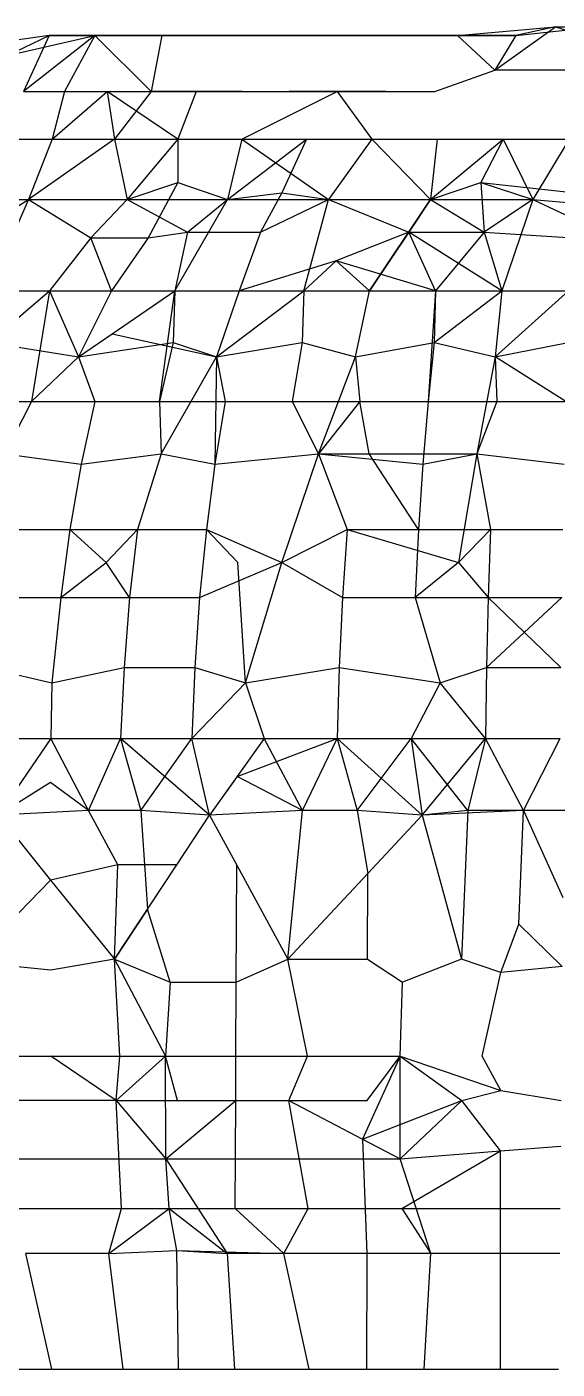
# Model space of a CAD drawing. Header units: inches. Extents: x 12 to 4610, y 7 to 3258.
# Drawn here: x 747.352 to 747.698, y 1694.392 to 1695.269 of the extents above; entities that cross this region are included whole.
import ezdxf

# ---------------------------------------------------------------- set-up
doc = ezdxf.new("R2010")
doc.units = ezdxf.units.IN
doc.header["$MEASUREMENT"] = 0

msp = doc.modelspace()

# ---------------------------------------------------------------- linework, layer by layer
for p, q in [((747.36641, 1695.26345), (747.31362, 1695.25567)), ((747.33919, 1695.25034), (747.36641, 1695.26345)), ((747.33919, 1695.25034), (747.39644, 1695.26345)), ((747.36641, 1695.26345), (747.34969, 1695.22669)), ((747.39644, 1695.26345), (747.34969, 1695.22669)), ((747.39644, 1695.26345), (747.36641, 1695.26345)), ((747.36641, 1695.26345), (747.44002, 1695.26345)), ((747.39644, 1695.26345), (747.3766, 1695.22669)), ((747.44002, 1695.26345), (747.39644, 1695.26345)), ((747.39644, 1695.26345), (747.43306, 1695.22669)), ((747.46639, 1695.26345), (747.39644, 1695.26345)), ((747.44002, 1695.26345), (747.43306, 1695.22669)), ((747.4955, 1695.26345), (747.44002, 1695.26345)), ((747.44002, 1695.26345), (747.46639, 1695.26345)), ((747.46639, 1695.26345), (747.52699, 1695.26345)), ((747.52699, 1695.26345), (747.4955, 1695.26345)), ((747.4955, 1695.26345), (747.56069, 1695.26345)), ((747.56069, 1695.26345), (747.52699, 1695.26345)), ((747.52699, 1695.26345), (747.59621, 1695.26345)), ((747.59621, 1695.26345), (747.56069, 1695.26345)), ((747.56069, 1695.26345), (747.6332, 1695.26345)), ((747.6332, 1695.26345), (747.59621, 1695.26345)), ((747.59621, 1695.26345), (747.67128, 1695.26345)), ((747.6332, 1695.26345), (747.69728, 1695.26902)), ((747.67128, 1695.26345), (747.6332, 1695.26345)), ((747.6332, 1695.26345), (747.65749, 1695.24065)), ((747.65749, 1695.24065), (747.69728, 1695.26902)), ((747.67128, 1695.26345), (747.65749, 1695.24065)), ((747.69728, 1695.26902), (747.67128, 1695.26345)), ((747.67128, 1695.26345), (747.72316, 1695.26902)), ((747.69728, 1695.26902), (747.72316, 1695.26902)), ((747.69728, 1695.26902), (747.74935, 1695.252)), ((747.61843, 1695.22669), (747.65749, 1695.24065)), ((747.71858, 1695.24065), (747.65749, 1695.24065)), ((747.34969, 1695.22669), (747.3766, 1695.22669)), ((747.36836, 1695.19553), (747.40444, 1695.22669)), ((747.3766, 1695.22669), (747.36836, 1695.19553)), ((747.3766, 1695.22669), (747.40444, 1695.22669)), ((747.40444, 1695.22669), (747.43306, 1695.22669)), ((747.40444, 1695.22669), (747.4092, 1695.19553)), ((747.45058, 1695.19553), (747.40444, 1695.22669)), ((747.43306, 1695.22669), (747.4092, 1695.19553)), ((747.43306, 1695.22669), (747.46248, 1695.22669)), ((747.49257, 1695.22669), (747.43306, 1695.22669)), ((747.46248, 1695.22669), (747.45058, 1695.19553)), ((747.46248, 1695.22669), (747.49257, 1695.22669)), ((747.49245, 1695.19553), (747.55458, 1695.22669)), ((747.49257, 1695.22669), (747.52333, 1695.22669)), ((747.52333, 1695.22669), (747.55458, 1695.22669)), ((747.58632, 1695.22669), (747.52333, 1695.22669)), ((747.55458, 1695.22669), (747.58632, 1695.22669)), ((747.55458, 1695.22669), (747.57723, 1695.19553)), ((747.58632, 1695.22669), (747.61843, 1695.22669)), ((747.32802, 1695.19553), (747.36836, 1695.19553)), ((747.36836, 1695.19553), (747.35292, 1695.15607)), ((747.4092, 1695.19553), (747.35292, 1695.15607)), ((747.36836, 1695.19553), (747.4092, 1695.19553)), ((747.4092, 1695.19553), (747.45058, 1695.19553)), ((747.4092, 1695.19553), (747.41756, 1695.15607)), ((747.45058, 1695.19553), (747.41756, 1695.15607)), ((747.45058, 1695.19553), (747.45052, 1695.16723)), ((747.45058, 1695.19553), (747.49245, 1695.19553)), ((747.48293, 1695.15607), (747.53462, 1695.19553)), ((747.49245, 1695.19553), (747.48293, 1695.15607)), ((747.49245, 1695.19553), (747.53462, 1695.19553)), ((747.49245, 1695.19553), (747.54897, 1695.15607)), ((747.53462, 1695.19553), (747.51857, 1695.16057)), ((747.53462, 1695.19553), (747.57723, 1695.19553)), ((747.57723, 1695.19553), (747.54897, 1695.15607)), ((747.57723, 1695.19553), (747.6155, 1695.15607)), ((747.57723, 1695.19553), (747.62001, 1695.19553)), ((747.6155, 1695.15607), (747.66298, 1695.19553)), ((747.62001, 1695.19553), (747.6155, 1695.15607)), ((747.62001, 1695.19553), (747.66298, 1695.19553)), ((747.66298, 1695.19553), (747.64845, 1695.16723)), ((747.66298, 1695.19553), (747.68233, 1695.15607)), ((747.66298, 1695.19553), (747.70613, 1695.19553)), ((747.70613, 1695.19553), (747.68233, 1695.15607)), ((747.41756, 1695.15607), (747.45052, 1695.16723)), ((747.45052, 1695.16723), (747.43111, 1695.13111)), ((747.45052, 1695.16723), (747.48293, 1695.15607)), ((747.6155, 1695.15607), (747.64845, 1695.16723)), ((747.64845, 1695.16723), (747.71034, 1695.16057)), ((747.64845, 1695.16723), (747.65053, 1695.13477)), ((747.64845, 1695.16723), (747.68233, 1695.15607)), ((747.28932, 1695.15607), (747.35292, 1695.15607)), ((747.3185, 1695.13477), (747.35292, 1695.15607)), ((747.35292, 1695.15607), (747.32668, 1695.0965)), ((747.35292, 1695.15607), (747.41756, 1695.15607)), ((747.35292, 1695.15607), (747.39382, 1695.13111)), ((747.41756, 1695.15607), (747.39382, 1695.13111)), ((747.41756, 1695.15607), (747.48293, 1695.15607)), ((747.41756, 1695.15607), (747.4568, 1695.13477)), ((747.44863, 1695.0965), (747.48293, 1695.15607)), ((747.4568, 1695.13477), (747.48293, 1695.15607)), ((747.48293, 1695.15607), (747.51857, 1695.16057)), ((747.48293, 1695.15607), (747.54897, 1695.15607)), ((747.51857, 1695.16057), (747.50447, 1695.13477)), ((747.50447, 1695.13477), (747.54897, 1695.15607)), ((747.51857, 1695.16057), (747.54897, 1695.15607)), ((747.53285, 1695.0965), (747.54897, 1695.15607)), ((747.54897, 1695.15607), (747.6155, 1695.15607)), ((747.54897, 1695.15607), (747.60146, 1695.13477)), ((747.5757, 1695.0965), (747.6155, 1695.15607)), ((747.6155, 1695.15607), (747.60146, 1695.13477)), ((747.6155, 1695.15607), (747.68233, 1695.15607)), ((747.6155, 1695.15607), (747.65053, 1695.13477)), ((747.68233, 1695.15607), (747.65053, 1695.13477)), ((747.68233, 1695.15607), (747.66219, 1695.0965)), ((747.68233, 1695.15607), (747.74935, 1695.12464)), ((747.68233, 1695.15607), (747.74935, 1695.15049)), ((747.39382, 1695.13111), (747.36666, 1695.0965)), ((747.39382, 1695.13111), (747.43111, 1695.13111)), ((747.4073, 1695.0965), (747.39382, 1695.13111)), ((747.43111, 1695.13111), (747.4073, 1695.0965)), ((747.43111, 1695.13111), (747.4568, 1695.13477)), ((747.4568, 1695.13477), (747.44863, 1695.0965)), ((747.4568, 1695.13477), (747.50447, 1695.13477)), ((747.50447, 1695.13477), (747.4905, 1695.0965)), ((747.60146, 1695.13477), (747.55385, 1695.11602)), ((747.60146, 1695.13477), (747.5757, 1695.0965)), ((747.60146, 1695.13477), (747.65053, 1695.13477)), ((747.66219, 1695.0965), (747.60146, 1695.13477)), ((747.61879, 1695.0965), (747.60146, 1695.13477)), ((747.65053, 1695.13477), (747.61879, 1695.0965)), ((747.65053, 1695.13477), (747.70851, 1695.13111)), ((747.65053, 1695.13477), (747.66219, 1695.0965)), ((747.55385, 1695.11602), (747.4905, 1695.0965)), ((747.53285, 1695.0965), (747.55385, 1695.11602)), ((747.61879, 1695.0965), (747.55385, 1695.11602)), ((747.5757, 1695.0965), (747.55385, 1695.11602)), ((747.32668, 1695.0965), (747.36666, 1695.0965)), ((747.32717, 1695.06257), (747.36666, 1695.0965)), ((747.36666, 1695.0965), (747.35488, 1695.02408)), ((747.36666, 1695.0965), (747.4073, 1695.0965)), ((747.36666, 1695.0965), (747.38564, 1695.05324)), ((747.4073, 1695.0965), (747.38564, 1695.05324)), ((747.4073, 1695.0965), (747.44863, 1695.0965)), ((747.40761, 1695.06833), (747.44863, 1695.0965)), ((747.43849, 1695.02408), (747.44863, 1695.0965)), ((747.44863, 1695.0965), (747.44759, 1695.06257)), ((747.44863, 1695.0965), (747.4905, 1695.0965)), ((747.47579, 1695.05324), (747.53285, 1695.0965)), ((747.4905, 1695.0965), (747.47579, 1695.05324)), ((747.4905, 1695.0965), (747.53285, 1695.0965)), ((747.53285, 1695.0965), (747.53169, 1695.06257)), ((747.53285, 1695.0965), (747.5757, 1695.0965)), ((747.56661, 1695.05324), (747.5757, 1695.0965)), ((747.5757, 1695.0965), (747.61879, 1695.0965)), ((747.61879, 1695.0965), (747.61397, 1695.02408)), ((747.61879, 1695.0965), (747.61794, 1695.06257)), ((747.61794, 1695.06257), (747.66219, 1695.0965)), ((747.61879, 1695.0965), (747.66219, 1695.0965)), ((747.66219, 1695.0965), (747.65785, 1695.05324)), ((747.65785, 1695.05324), (747.70571, 1695.0965)), ((747.66219, 1695.0965), (747.70571, 1695.0965)), ((747.38564, 1695.05324), (747.40761, 1695.06833)), ((747.40761, 1695.06833), (747.47579, 1695.05324)), ((747.32717, 1695.06257), (747.38564, 1695.05324)), ((747.38564, 1695.05324), (747.44759, 1695.06257)), ((747.44759, 1695.06257), (747.43849, 1695.02408)), ((747.44759, 1695.06257), (747.47579, 1695.05324)), ((747.47579, 1695.05324), (747.53169, 1695.06257)), ((747.53169, 1695.06257), (747.52516, 1695.02408)), ((747.53169, 1695.06257), (747.56661, 1695.05324)), ((747.56661, 1695.05324), (747.61794, 1695.06257)), ((747.61794, 1695.06257), (747.61397, 1695.02408)), ((747.61794, 1695.06257), (747.65785, 1695.05324)), ((747.65785, 1695.05324), (747.7054, 1695.06257)), ((747.38564, 1695.05324), (747.35488, 1695.02408)), ((747.38564, 1695.05324), (747.39626, 1695.02408)), ((747.43959, 1694.98998), (747.47579, 1695.05324)), ((747.47579, 1695.05324), (747.47475, 1694.98324)), ((747.47579, 1695.05324), (747.48152, 1695.02408)), ((747.54244, 1694.98998), (747.56661, 1695.05324)), ((747.56661, 1695.05324), (747.56935, 1695.02408)), ((747.65785, 1695.05324), (747.64577, 1694.98998)), ((747.65785, 1695.05324), (747.65889, 1695.02408)), ((747.70406, 1695.02408), (747.65785, 1695.05324)), ((747.31441, 1695.02408), (747.35488, 1695.02408)), ((747.35488, 1695.02408), (747.33754, 1694.98998)), ((747.35488, 1695.02408), (747.39626, 1695.02408)), ((747.39626, 1695.02408), (747.38741, 1694.98324)), ((747.39626, 1695.02408), (747.43849, 1695.02408)), ((747.43849, 1695.02408), (747.48152, 1695.02408)), ((747.43849, 1695.02408), (747.43959, 1694.98998)), ((747.48152, 1695.02408), (747.47475, 1694.98324)), ((747.48152, 1695.02408), (747.52516, 1695.02408)), ((747.52516, 1695.02408), (747.56935, 1695.02408)), ((747.52516, 1695.02408), (747.54244, 1694.98998)), ((747.56935, 1695.02408), (747.54244, 1694.98998)), ((747.56935, 1695.02408), (747.61397, 1695.02408)), ((747.5754, 1694.98998), (747.56935, 1695.02408)), ((747.61397, 1695.02408), (747.61055, 1694.98324)), ((747.61397, 1695.02408), (747.65889, 1695.02408)), ((747.65889, 1695.02408), (747.64577, 1694.98998)), ((747.65889, 1695.02408), (747.70406, 1695.02408)), ((747.33754, 1694.98998), (747.38741, 1694.98324)), ((747.38741, 1694.98324), (747.43959, 1694.98998)), ((747.43959, 1694.98998), (747.42421, 1694.94039)), ((747.43959, 1694.98998), (747.47475, 1694.98324)), ((747.47475, 1694.98324), (747.54244, 1694.98998)), ((747.51845, 1694.9189), (747.54244, 1694.98998)), ((747.54244, 1694.98998), (747.61055, 1694.98324)), ((747.54244, 1694.98998), (747.56105, 1694.94039)), ((747.54244, 1694.98998), (747.5754, 1694.98998)), ((747.5754, 1694.98998), (747.64577, 1694.98998)), ((747.60774, 1694.94039), (747.5754, 1694.98998)), ((747.61055, 1694.98324), (747.64577, 1694.98998)), ((747.64577, 1694.98998), (747.63375, 1694.9189)), ((747.64577, 1694.98998), (747.7029, 1694.98324)), ((747.64577, 1694.98998), (747.65474, 1694.94039)), ((747.38741, 1694.98324), (747.38002, 1694.94039)), ((747.47475, 1694.98324), (747.46919, 1694.94039)), ((747.61055, 1694.98324), (747.60774, 1694.94039)), ((747.33669, 1694.94039), (747.38002, 1694.94039)), ((747.38002, 1694.94039), (747.37422, 1694.89593)), ((747.38002, 1694.94039), (747.42421, 1694.94039)), ((747.4037, 1694.9189), (747.38002, 1694.94039)), ((747.4037, 1694.9189), (747.42421, 1694.94039)), ((747.42421, 1694.94039), (747.41908, 1694.89593)), ((747.42421, 1694.94039), (747.46919, 1694.94039)), ((747.46919, 1694.94039), (747.46474, 1694.89593)), ((747.46919, 1694.94039), (747.51845, 1694.9189)), ((747.48977, 1694.9189), (747.46919, 1694.94039)), ((747.51845, 1694.9189), (747.56105, 1694.94039)), ((747.56105, 1694.94039), (747.55806, 1694.89593)), ((747.56105, 1694.94039), (747.60774, 1694.94039)), ((747.56105, 1694.94039), (747.63375, 1694.9189)), ((747.60774, 1694.94039), (747.60549, 1694.89593)), ((747.60774, 1694.94039), (747.65474, 1694.94039)), ((747.63375, 1694.9189), (747.65474, 1694.94039)), ((747.65474, 1694.94039), (747.65322, 1694.89593)), ((747.65474, 1694.94039), (747.70198, 1694.94039)), ((747.37422, 1694.89593), (747.4037, 1694.9189)), ((747.41908, 1694.89593), (747.4037, 1694.9189)), ((747.46474, 1694.89593), (747.51845, 1694.9189)), ((747.49471, 1694.84009), (747.48977, 1694.9189)), ((747.49471, 1694.84009), (747.51845, 1694.9189)), ((747.51845, 1694.9189), (747.55806, 1694.89593)), ((747.63375, 1694.9189), (747.60549, 1694.89593)), ((747.63375, 1694.9189), (747.65322, 1694.89593)), ((747.33022, 1694.89593), (747.37422, 1694.89593)), ((747.37422, 1694.89593), (747.36818, 1694.84009)), ((747.37422, 1694.89593), (747.41908, 1694.89593)), ((747.41908, 1694.89593), (747.41542, 1694.85023)), ((747.41908, 1694.89593), (747.46474, 1694.89593)), ((747.46474, 1694.89593), (747.46156, 1694.85023)), ((747.55806, 1694.89593), (747.55593, 1694.85023)), ((747.55806, 1694.89593), (747.60549, 1694.89593)), ((747.60549, 1694.89593), (747.65322, 1694.89593)), ((747.60549, 1694.89593), (747.6219, 1694.84009)), ((747.65322, 1694.89593), (747.65218, 1694.85023)), ((747.65218, 1694.85023), (747.70125, 1694.89593)), ((747.65322, 1694.89593), (747.70125, 1694.89593)), ((747.7007, 1694.85023), (747.65322, 1694.89593)), ((747.32552, 1694.85023), (747.36818, 1694.84009)), ((747.36818, 1694.84009), (747.41542, 1694.85023)), ((747.41542, 1694.85023), (747.41316, 1694.80372)), ((747.41542, 1694.85023), (747.46156, 1694.85023)), ((747.46156, 1694.85023), (747.45967, 1694.80372)), ((747.46156, 1694.85023), (747.49471, 1694.84009)), ((747.49471, 1694.84009), (747.55593, 1694.85023)), ((747.55593, 1694.85023), (747.55464, 1694.80372)), ((747.55593, 1694.85023), (747.6219, 1694.84009)), ((747.6219, 1694.84009), (747.65218, 1694.85023)), ((747.65218, 1694.85023), (747.65151, 1694.80372)), ((747.65218, 1694.85023), (747.7007, 1694.85023)), ((747.36818, 1694.84009), (747.36751, 1694.80372)), ((747.45967, 1694.80372), (747.49471, 1694.84009)), ((747.49471, 1694.84009), (747.50685, 1694.80372)), ((747.6219, 1694.84009), (747.60292, 1694.80372)), ((747.65151, 1694.80372), (747.6219, 1694.84009)), ((747.32271, 1694.80372), (747.36751, 1694.80372)), ((747.36751, 1694.80372), (747.33309, 1694.75361)), ((747.36751, 1694.80372), (747.41316, 1694.80372)), ((747.39211, 1694.75678), (747.36751, 1694.80372)), ((747.39211, 1694.75678), (747.41316, 1694.80372)), ((747.41316, 1694.80372), (747.45967, 1694.80372)), ((747.41316, 1694.80372), (747.42647, 1694.75678)), ((747.47127, 1694.75361), (747.41316, 1694.80372)), ((747.42647, 1694.75678), (747.45967, 1694.80372)), ((747.45967, 1694.80372), (747.50685, 1694.80372)), ((747.47127, 1694.75361), (747.45967, 1694.80372)), ((747.50685, 1694.80372), (747.47127, 1694.75361)), ((747.4892, 1694.77886), (747.55464, 1694.80372)), ((747.50685, 1694.80372), (747.55464, 1694.80372)), ((747.53188, 1694.75678), (747.50685, 1694.80372)), ((747.53188, 1694.75678), (747.55464, 1694.80372)), ((747.55464, 1694.80372), (747.60292, 1694.80372)), ((747.55464, 1694.80372), (747.5677, 1694.75678)), ((747.61012, 1694.75361), (747.55464, 1694.80372)), ((747.5677, 1694.75678), (747.60292, 1694.80372)), ((747.60292, 1694.80372), (747.65151, 1694.80372)), ((747.60292, 1694.80372), (747.61012, 1694.75361)), ((747.63997, 1694.75678), (747.60292, 1694.80372)), ((747.61012, 1694.75361), (747.65151, 1694.80372)), ((747.65151, 1694.80372), (747.63997, 1694.75678)), ((747.65151, 1694.80372), (747.70033, 1694.80372)), ((747.67635, 1694.75678), (747.65151, 1694.80372)), ((747.67635, 1694.75678), (747.70033, 1694.80372)), ((747.4892, 1694.77886), (747.47127, 1694.75361)), ((747.53188, 1694.75678), (747.4892, 1694.77886)), ((747.36728, 1694.77501), (747.33309, 1694.75361)), ((747.39211, 1694.75678), (747.36728, 1694.77501)), ((747.39211, 1694.75678), (747.33309, 1694.75361)), ((747.33309, 1694.75361), (747.36741, 1694.71122)), ((747.42647, 1694.75678), (747.39211, 1694.75678)), ((747.41132, 1694.72132), (747.39211, 1694.75678)), ((747.47127, 1694.75361), (747.42647, 1694.75678)), ((747.42647, 1694.75678), (747.43081, 1694.69222)), ((747.44989, 1694.72118), (747.47127, 1694.75361)), ((747.53188, 1694.75678), (747.47127, 1694.75361)), ((747.47127, 1694.75361), (747.48897, 1694.72101)), ((747.52236, 1694.65954), (747.53188, 1694.75678)), ((747.5677, 1694.75678), (747.53188, 1694.75678)), ((747.61012, 1694.75361), (747.5677, 1694.75678)), ((747.5677, 1694.75678), (747.57464, 1694.71558)), ((747.57464, 1694.71558), (747.61012, 1694.75361)), ((747.63997, 1694.75678), (747.61012, 1694.75361)), ((747.67635, 1694.75678), (747.61012, 1694.75361)), ((747.61012, 1694.75361), (747.63576, 1694.65954)), ((747.63997, 1694.75678), (747.63576, 1694.65954)), ((747.67635, 1694.75678), (747.63997, 1694.75678)), ((747.67326, 1694.68237), (747.67635, 1694.75678)), ((747.71279, 1694.75678), (747.67635, 1694.75678)), ((747.67635, 1694.75678), (747.70208, 1694.69991)), ((747.41132, 1694.72132), (747.36741, 1694.71122)), ((747.40926, 1694.65954), (747.41132, 1694.72132)), ((747.40926, 1694.65954), (747.44989, 1694.72118)), ((747.44989, 1694.72118), (747.41132, 1694.72132)), ((747.43081, 1694.69222), (747.44989, 1694.72118)), ((747.48866, 1694.64443), (747.48897, 1694.72101)), ((747.48897, 1694.72101), (747.52236, 1694.65954)), ((747.36741, 1694.71122), (747.33991, 1694.68287)), ((747.36741, 1694.71122), (747.40926, 1694.65954)), ((747.52236, 1694.65954), (747.57464, 1694.71558)), ((747.57449, 1694.65954), (747.57464, 1694.71558)), ((747.43081, 1694.69222), (747.40926, 1694.65954)), ((747.44563, 1694.64443), (747.43081, 1694.69222)), ((747.66156, 1694.65081), (747.67326, 1694.68237)), ((747.67326, 1694.68237), (747.70167, 1694.6548)), ((747.36752, 1694.65235), (747.33066, 1694.65608)), ((747.40926, 1694.65954), (747.36752, 1694.65235)), ((747.40926, 1694.65954), (747.44563, 1694.64443)), ((747.40926, 1694.65954), (747.44246, 1694.5962)), ((747.41266, 1694.5962), (747.40926, 1694.65954)), ((747.48866, 1694.64443), (747.52236, 1694.65954)), ((747.52236, 1694.65954), (747.57449, 1694.65954)), ((747.53527, 1694.5962), (747.52236, 1694.65954)), ((747.57449, 1694.65954), (747.59731, 1694.64443)), ((747.63576, 1694.65954), (747.59731, 1694.64443)), ((747.66156, 1694.65081), (747.63576, 1694.65954)), ((747.6493, 1694.5962), (747.66156, 1694.65081)), ((747.70167, 1694.6548), (747.66156, 1694.65081)), ((747.44563, 1694.64443), (747.44246, 1694.5962)), ((747.44563, 1694.64443), (747.48866, 1694.64443)), ((747.48846, 1694.5962), (747.48866, 1694.64443)), ((747.59572, 1694.5962), (747.59731, 1694.64443)), ((747.33121, 1694.5962), (747.36763, 1694.5962)), ((747.36763, 1694.5962), (747.44246, 1694.5962)), ((747.41036, 1694.56722), (747.36763, 1694.5962)), ((747.41036, 1694.56722), (747.44246, 1694.5962)), ((747.41036, 1694.56722), (747.41266, 1694.5962)), ((747.44246, 1694.5962), (747.48846, 1694.5962)), ((747.45041, 1694.56722), (747.44246, 1694.5962)), ((747.44277, 1694.52895), (747.44246, 1694.5962)), ((747.48834, 1694.56722), (747.48846, 1694.5962)), ((747.48846, 1694.5962), (747.53527, 1694.5962)), ((747.52309, 1694.56722), (747.53527, 1694.5962)), ((747.53527, 1694.5962), (747.59572, 1694.5962)), ((747.59572, 1694.5962), (747.57126, 1694.54188)), ((747.57423, 1694.56722), (747.59572, 1694.5962)), ((747.59572, 1694.5962), (747.63613, 1694.56722)), ((747.59572, 1694.5962), (747.66145, 1694.5737)), ((747.59584, 1694.52895), (747.59572, 1694.5962)), ((747.66145, 1694.5737), (747.6493, 1694.5962)), ((747.63613, 1694.56722), (747.66145, 1694.5737)), ((747.66145, 1694.5737), (747.70087, 1694.56722)), ((747.41036, 1694.56722), (747.29805, 1694.56722)), ((747.41036, 1694.56722), (747.44277, 1694.52895)), ((747.41036, 1694.56722), (747.45041, 1694.56722)), ((747.41373, 1694.4965), (747.41036, 1694.56722)), ((747.44277, 1694.52895), (747.48834, 1694.56722)), ((747.45041, 1694.56722), (747.52309, 1694.56722)), ((747.48806, 1694.4965), (747.48834, 1694.56722)), ((747.48834, 1694.56722), (747.52309, 1694.56722)), ((747.52309, 1694.56722), (747.57423, 1694.56722)), ((747.52309, 1694.56722), (747.57126, 1694.54188)), ((747.53576, 1694.4965), (747.52309, 1694.56722)), ((747.57126, 1694.54188), (747.63613, 1694.56722)), ((747.63613, 1694.56722), (747.59584, 1694.52895)), ((747.66139, 1694.53424), (747.63613, 1694.56722)), ((747.57126, 1694.54188), (747.59584, 1694.52895)), ((747.57126, 1694.54188), (747.57395, 1694.46721)), ((747.59584, 1694.52895), (747.66139, 1694.53424)), ((747.59694, 1694.4965), (747.66139, 1694.53424)), ((747.6613, 1694.46721), (747.66139, 1694.53424)), ((747.66139, 1694.53424), (747.7006, 1694.5374)), ((747.33182, 1694.52895), (747.44277, 1694.52895)), ((747.4449, 1694.4965), (747.44277, 1694.52895)), ((747.44277, 1694.52895), (747.48274, 1694.46721)), ((747.44277, 1694.52895), (747.59584, 1694.52895)), ((747.61574, 1694.46721), (747.59584, 1694.52895)), ((747.33211, 1694.4965), (747.41373, 1694.4965)), ((747.40541, 1694.46721), (747.4449, 1694.4965)), ((747.40541, 1694.46721), (747.41373, 1694.4965)), ((747.41373, 1694.4965), (747.4449, 1694.4965)), ((747.4449, 1694.4965), (747.48806, 1694.4965)), ((747.4449, 1694.4965), (747.48274, 1694.46721)), ((747.44991, 1694.46914), (747.4449, 1694.4965)), ((747.48806, 1694.4965), (747.53576, 1694.4965)), ((747.51979, 1694.46721), (747.48806, 1694.4965)), ((747.51979, 1694.46721), (747.53576, 1694.4965)), ((747.53576, 1694.4965), (747.59694, 1694.4965)), ((747.59694, 1694.4965), (747.61574, 1694.46721)), ((747.59694, 1694.4965), (747.70022, 1694.4965)), ((747.35097, 1694.46721), (747.36803, 1694.39154)), ((747.40541, 1694.46721), (747.35097, 1694.46721)), ((747.40541, 1694.46721), (747.44991, 1694.46914)), ((747.41486, 1694.39155), (747.40541, 1694.46721)), ((747.44991, 1694.46914), (747.51979, 1694.46721)), ((747.44991, 1694.46914), (747.48274, 1694.46721)), ((747.451, 1694.39156), (747.44991, 1694.46914)), ((747.48274, 1694.46721), (747.48763, 1694.39156)), ((747.51979, 1694.46721), (747.48274, 1694.46721)), ((747.53626, 1694.39157), (747.51979, 1694.46721)), ((747.57395, 1694.46721), (747.51979, 1694.46721)), ((747.57395, 1694.46721), (747.57374, 1694.39157)), ((747.61574, 1694.46721), (747.57395, 1694.46721)), ((747.61144, 1694.39158), (747.61574, 1694.46721)), ((747.6613, 1694.46721), (747.61574, 1694.46721)), ((747.66119, 1694.39159), (747.6613, 1694.46721)), ((747.69995, 1694.46721), (747.6613, 1694.46721)), ((747.33306, 1694.39154), (747.36803, 1694.39154)), ((747.36803, 1694.39154), (747.41486, 1694.39155)), ((747.41486, 1694.39155), (747.451, 1694.39156)), ((747.451, 1694.39156), (747.48763, 1694.39156)), ((747.48763, 1694.39156), (747.53626, 1694.39157)), ((747.53626, 1694.39157), (747.57374, 1694.39157)), ((747.57374, 1694.39157), (747.61144, 1694.39158)), ((747.61144, 1694.39158), (747.66119, 1694.39159)), ((747.66119, 1694.39159), (747.69926, 1694.39159))]:
    msp.add_line(p, q)

doc.saveas('drawing.dxf')
